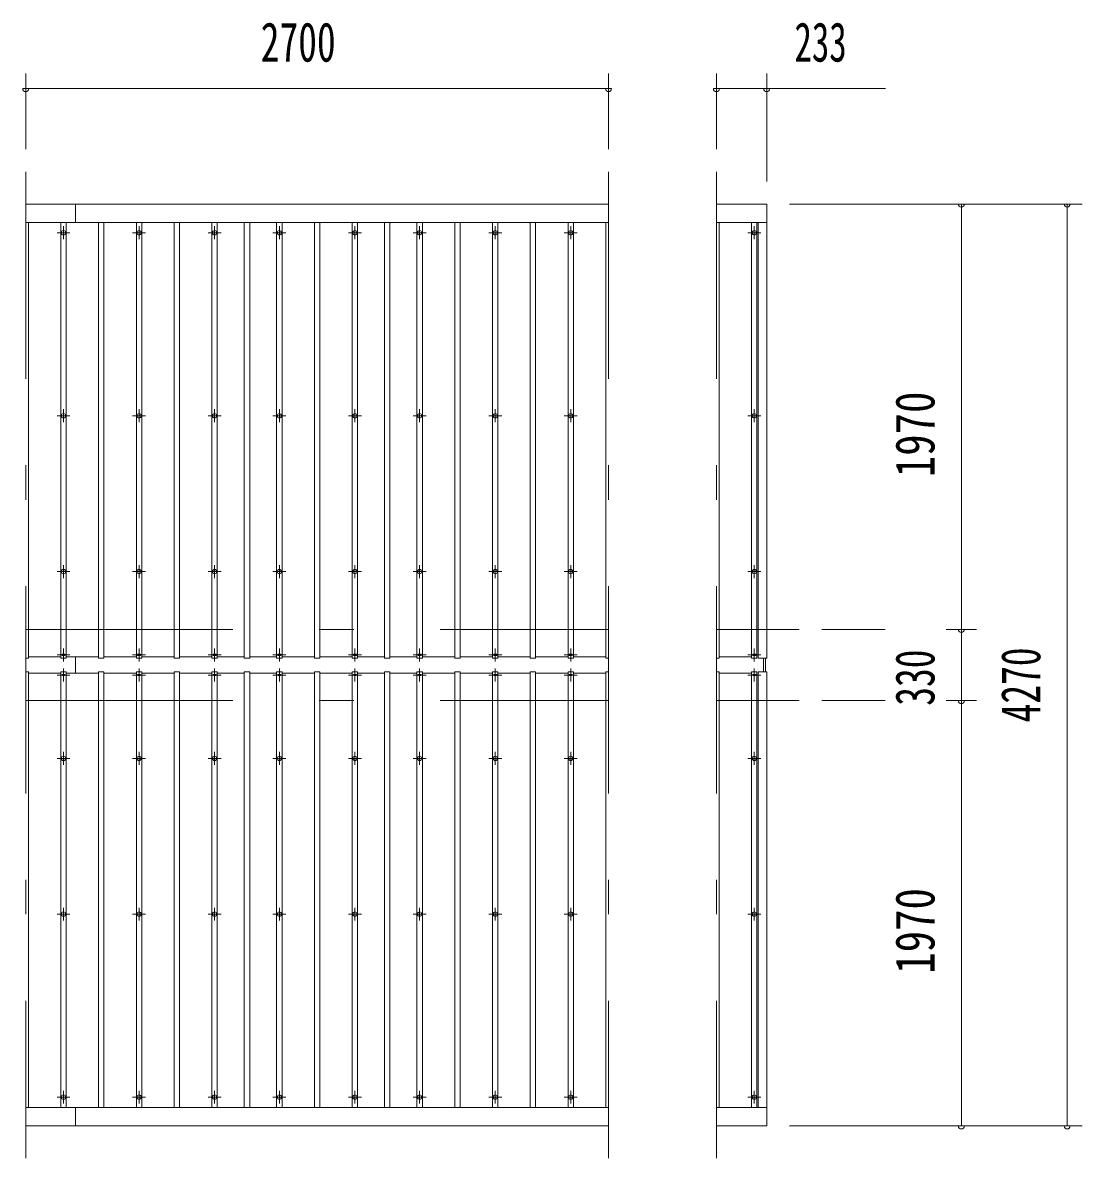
# Model space of a CAD drawing. Units: millimetres, scale not verified. Extents: x -31546 to 31551, y -14700 to 14700.
# Drawn here: x -16534 to -11625, y 8173 to 13433 of the extents above; entities that cross this region are included whole.
import ezdxf
from ezdxf.enums import TextEntityAlignment as Align

# ---------------------------------------------------------------- set-up
doc = ezdxf.new("R2010")
doc.units = ezdxf.units.MM
doc.header["$LTSCALE"] = 80
doc.linetypes.add('USER3', pattern=[24, 12, -5, 2, -5])
for name, color, linetype, lineweight in [('0-2_1-07BOLD', 7, 'Continuous', 18), ('0-3_1-27CENTER', 3, 'USER3', 18), ('0-4_1-47THIN', 4, 'Continuous', 18), ('0-5_1-57DIM', 3, 'Continuous', 18)]:
    doc.layers.add(name, color=color, linetype=linetype, lineweight=lineweight)
doc.styles.add('ＭＳ ゴシック', font='')
doc.styles.get('ＭＳ ゴシック').set_extended_font_data('MS Gothic')

msp = doc.modelspace()

# ---------------------------------------------------------------- linework, layer by layer
at = {"layer": '0-2_1-07BOLD'}
for p, q in [((-16519.95, 12592.54), (-13819.95, 12592.54)), ((-16289.94, 12506.79), (-16289.94, 12592.54)), ((-13319.95, 12592.54), (-13086.95, 12592.54)), ((-13086.95, 12592.54), (-13086.95, 10489.54)), ((-16519.95, 12506.79), (-13819.95, 12506.79)), ((-13319.95, 12506.79), (-13086.95, 12506.79)), ((-13126.95, 12506.79), (-13126.95, 10489.54)), ((-16289.94, 10495.58), (-16289.94, 10419.51)), ((-13126.95, 10489.54), (-13086.95, 10489.54)), ((-13101.95, 10425.54), (-13101.95, 10489.54)), ((-13091.95, 10425.54), (-13091.95, 10489.54)), ((-13126.95, 10425.54), (-13086.95, 10425.54)), ((-13126.95, 8408.29), (-13126.95, 10425.54)), ((-16519.95, 8408.29), (-13819.95, 8408.29)), ((-16289.94, 8408.29), (-16289.94, 8322.54)), ((-13319.95, 8408.29), (-13086.95, 8408.29)), ((-16519.95, 8322.54), (-13819.95, 8322.54))]:
    msp.add_line(p, q, dxfattribs=at)
msp.add_lwpolyline([(-13319.95, 8322.54), (-13086.95, 8322.54), (-13086.95, 10425.54)], dxfattribs=at)
for centre in [(-16344.95, 12459.37), (-15994.95, 12459.37), (-15644.95, 12459.37), (-15344.94, 12459.37), (-14994.95, 12459.37), (-14694.94, 12459.37), (-14344.95, 12459.37), (-13994.95, 12459.37), (-13144.94, 12459.37), (-16344.95, 11611.7), (-15994.95, 11611.7), (-15644.95, 11611.7), (-15344.94, 11611.7), (-14994.95, 11611.7), (-14694.94, 11611.7), (-14344.95, 11611.7), (-13994.95, 11611.7), (-13144.94, 11611.7), (-16344.95, 10890.04), (-15994.95, 10890.04), (-15644.95, 10890.04), (-15344.94, 10890.04), (-14994.95, 10890.04), (-14694.94, 10890.04), (-14344.95, 10890.04), (-13994.95, 10890.04), (-13144.94, 10890.04), (-16344.95, 10025.04), (-15994.95, 10025.04), (-15644.95, 10025.04), (-15344.94, 10025.04), (-14994.95, 10025.04), (-14694.94, 10025.04), (-14344.95, 10025.04), (-13994.95, 10025.04), (-13144.94, 10025.04), (-16344.95, 9303.38), (-15994.95, 9303.38), (-15644.95, 9303.38), (-15344.94, 9303.38), (-14994.95, 9303.38), (-14694.94, 9303.38), (-14344.95, 9303.38), (-13994.95, 9303.38), (-13144.94, 9303.38), (-16344.95, 8455.72), (-15994.95, 8455.72), (-15644.95, 8455.72), (-15344.94, 8455.72), (-14994.95, 8455.72), (-14694.94, 8455.72), (-14344.95, 8455.72), (-13994.95, 8455.72), (-13144.94, 8455.72)]:
    msp.add_circle(centre, 10, dxfattribs=at)
for centre, start, end in [((-16344.95, 10493.51), 46.3961, 133.6039), ((-16344.95, 10514.51), 226.39838, 313.60162), ((-15994.95, 10493.51), 46.3961, 133.6039), ((-15994.95, 10514.51), 226.39838, 313.60162), ((-15644.95, 10493.51), 46.3961, 133.6039), ((-15644.95, 10514.51), 226.39838, 313.60162), ((-15344.94, 10493.51), 46.3961, 133.6039), ((-15344.94, 10514.51), 226.39838, 313.60162), ((-14994.95, 10493.51), 46.3961, 133.6039), ((-14994.95, 10514.51), 226.39838, 313.60162), ((-14694.94, 10493.51), 46.3961, 133.6039), ((-14694.94, 10514.51), 226.39838, 313.60162), ((-14344.95, 10493.51), 46.3961, 133.6039), ((-14344.95, 10514.51), 226.39838, 313.60162), ((-13994.95, 10493.51), 46.3961, 133.6039), ((-13994.95, 10514.51), 226.39838, 313.60162), ((-13144.94, 10493.51), 46.3961, 133.6039), ((-13144.94, 10514.51), 226.39838, 313.60162), ((-16344.95, 10400.57), 46.39838, 133.60162), ((-15994.95, 10400.57), 46.39838, 133.60162), ((-15644.95, 10400.57), 46.39838, 133.60162), ((-15344.94, 10400.57), 46.39838, 133.60162), ((-14994.95, 10400.57), 46.39838, 133.60162), ((-14694.94, 10400.57), 46.39838, 133.60162), ((-14344.95, 10400.57), 46.39838, 133.60162), ((-13994.95, 10400.57), 46.39838, 133.60162), ((-13144.94, 10400.57), 46.39838, 133.60162), ((-16344.95, 10421.57), 226.3961, 313.6039), ((-15994.95, 10421.57), 226.3961, 313.6039), ((-15644.95, 10421.57), 226.3961, 313.6039), ((-15344.94, 10421.57), 226.3961, 313.6039), ((-14994.95, 10421.57), 226.3961, 313.6039), ((-14694.94, 10421.57), 226.3961, 313.6039), ((-14344.95, 10421.57), 226.3961, 313.6039), ((-13994.95, 10421.57), 226.3961, 313.6039), ((-13144.94, 10421.57), 226.3961, 313.6039)]:
    msp.add_arc(centre, 14.5, start, end, dxfattribs=at)
at = {"layer": '0-3_1-27CENTER'}
for p, q in [((-16519.95, 12742.55), (-16519.95, 8172.54)), ((-13819.95, 12742.55), (-13819.95, 8172.54)), ((-13319.95, 12742.55), (-13319.95, 8172.54)), ((-16344.95, 12429.36), (-16344.95, 12489.37)), ((-15994.95, 12429.36), (-15994.95, 12489.37)), ((-15644.95, 12429.36), (-15644.95, 12489.37)), ((-15344.94, 12429.36), (-15344.94, 12489.37)), ((-14994.95, 12429.36), (-14994.95, 12489.37)), ((-14694.94, 12429.36), (-14694.94, 12489.37)), ((-14344.95, 12429.36), (-14344.95, 12489.37)), ((-13994.95, 12429.36), (-13994.95, 12489.37)), ((-13144.94, 12429.36), (-13144.94, 12489.37)), ((-16374.95, 12459.37), (-16314.95, 12459.37)), ((-16024.95, 12459.37), (-15964.95, 12459.37)), ((-15674.95, 12459.37), (-15614.95, 12459.37)), ((-15374.95, 12459.37), (-15314.95, 12459.37)), ((-15024.95, 12459.37), (-14964.95, 12459.37)), ((-14724.95, 12459.37), (-14664.95, 12459.37)), ((-14374.95, 12459.37), (-14314.94, 12459.37)), ((-14024.94, 12459.37), (-13964.95, 12459.37)), ((-13174.94, 12459.37), (-13114.94, 12459.37)), ((-16344.95, 11581.71), (-16344.95, 11641.71)), ((-15994.95, 11581.71), (-15994.95, 11641.71)), ((-15644.95, 11581.71), (-15644.95, 11641.71)), ((-15344.94, 11581.71), (-15344.94, 11641.71)), ((-14994.95, 11581.71), (-14994.95, 11641.71)), ((-14694.94, 11581.71), (-14694.94, 11641.71)), ((-14344.95, 11581.71), (-14344.95, 11641.71)), ((-13994.95, 11581.71), (-13994.95, 11641.71)), ((-13144.94, 11581.71), (-13144.94, 11641.71)), ((-16374.95, 11611.7), (-16314.95, 11611.7)), ((-16024.95, 11611.7), (-15964.95, 11611.7)), ((-15674.95, 11611.7), (-15614.95, 11611.7)), ((-15374.95, 11611.7), (-15314.95, 11611.7)), ((-15024.95, 11611.7), (-14964.94, 11611.7)), ((-14724.95, 11611.7), (-14664.95, 11611.7)), ((-14374.95, 11611.7), (-14314.94, 11611.7)), ((-14024.94, 11611.7), (-13964.95, 11611.7)), ((-13174.94, 11611.7), (-13114.94, 11611.7)), ((-16374.95, 10890.04), (-16314.95, 10890.04)), ((-16344.95, 10860.04), (-16344.95, 10920.04)), ((-16024.95, 10890.04), (-15964.95, 10890.04)), ((-15994.95, 10860.04), (-15994.95, 10920.04)), ((-15674.95, 10890.04), (-15614.95, 10890.04)), ((-15644.95, 10860.04), (-15644.95, 10920.04)), ((-15374.95, 10890.04), (-15314.95, 10890.04)), ((-15344.94, 10860.04), (-15344.94, 10920.04)), ((-15024.95, 10890.04), (-14964.94, 10890.04)), ((-14994.95, 10860.04), (-14994.95, 10920.04)), ((-14724.95, 10890.04), (-14664.95, 10890.04)), ((-14694.94, 10860.04), (-14694.94, 10920.04)), ((-14374.95, 10890.04), (-14314.94, 10890.04)), ((-14344.95, 10860.04), (-14344.95, 10920.04)), ((-14024.94, 10890.04), (-13964.95, 10890.04)), ((-13994.95, 10860.04), (-13994.95, 10920.04)), ((-13174.94, 10890.04), (-13114.94, 10890.04)), ((-13144.94, 10860.04), (-13144.94, 10920.04)), ((-16519.95, 10622.54), (-13819.95, 10622.54)), ((-13319.95, 10622.54), (-12936.95, 10622.54)), ((-16344.95, 10474.01), (-16344.95, 10534.01)), ((-15994.95, 10474.01), (-15994.95, 10534.01)), ((-15644.95, 10474.01), (-15644.95, 10534.01)), ((-15344.94, 10474.01), (-15344.94, 10534.01)), ((-14994.95, 10474.01), (-14994.95, 10534.01)), ((-14694.94, 10474.01), (-14694.94, 10534.01)), ((-14344.95, 10474.01), (-14344.95, 10534.01)), ((-13994.95, 10474.01), (-13994.95, 10534.01)), ((-13144.94, 10474.01), (-13144.94, 10534.01)), ((-16374.95, 10504.01), (-16314.95, 10504.01)), ((-16024.95, 10504.01), (-15964.95, 10504.01)), ((-15674.95, 10504.01), (-15614.95, 10504.01)), ((-15374.95, 10504.01), (-15314.95, 10504.01)), ((-15024.95, 10504.01), (-14964.95, 10504.01)), ((-14724.95, 10504.01), (-14664.95, 10504.01)), ((-14374.95, 10504.01), (-14314.94, 10504.01)), ((-14024.94, 10504.01), (-13964.95, 10504.01)), ((-13174.94, 10504.01), (-13114.94, 10504.01)), ((-16344.95, 10441.07), (-16344.95, 10381.06)), ((-15994.95, 10441.07), (-15994.95, 10381.06)), ((-15644.95, 10441.07), (-15644.95, 10381.06)), ((-15344.94, 10441.07), (-15344.94, 10381.06)), ((-14994.95, 10441.07), (-14994.95, 10381.06)), ((-14694.94, 10441.07), (-14694.94, 10381.06)), ((-14344.95, 10441.07), (-14344.95, 10381.06)), ((-13994.95, 10441.07), (-13994.95, 10381.06)), ((-13144.94, 10441.07), (-13144.94, 10381.06)), ((-16374.95, 10411.07), (-16314.95, 10411.07)), ((-16024.95, 10411.07), (-15964.95, 10411.07)), ((-15674.95, 10411.07), (-15614.95, 10411.07)), ((-15374.95, 10411.07), (-15314.95, 10411.07)), ((-15024.95, 10411.07), (-14964.95, 10411.07)), ((-14724.95, 10411.07), (-14664.95, 10411.07)), ((-14374.95, 10411.07), (-14314.94, 10411.07)), ((-14024.94, 10411.07), (-13964.95, 10411.07)), ((-13174.94, 10411.07), (-13114.94, 10411.07)), ((-16519.95, 10292.54), (-13819.95, 10292.54)), ((-13319.95, 10292.54), (-12936.95, 10292.54)), ((-16344.95, 10055.03), (-16344.95, 9995.04)), ((-15994.95, 10055.03), (-15994.95, 9995.04)), ((-15644.95, 10055.03), (-15644.95, 9995.04)), ((-15344.94, 10055.03), (-15344.94, 9995.04)), ((-14994.95, 10055.03), (-14994.95, 9995.04)), ((-14694.94, 10055.03), (-14694.94, 9995.04)), ((-14344.95, 10055.03), (-14344.95, 9995.04)), ((-13994.95, 10055.03), (-13994.95, 9995.04)), ((-13144.94, 10055.03), (-13144.94, 9995.04)), ((-16374.95, 10025.04), (-16314.95, 10025.04)), ((-16024.95, 10025.04), (-15964.95, 10025.04)), ((-15674.95, 10025.04), (-15614.95, 10025.04)), ((-15374.95, 10025.04), (-15314.95, 10025.04)), ((-15024.95, 10025.04), (-14964.94, 10025.04)), ((-14724.95, 10025.04), (-14664.95, 10025.04)), ((-14374.95, 10025.04), (-14314.94, 10025.04)), ((-14024.94, 10025.04), (-13964.95, 10025.04)), ((-13174.94, 10025.04), (-13114.94, 10025.04)), ((-16344.95, 9333.38), (-16344.95, 9273.37)), ((-15994.95, 9333.38), (-15994.95, 9273.37)), ((-15644.95, 9333.38), (-15644.95, 9273.37)), ((-15344.94, 9333.38), (-15344.94, 9273.37)), ((-14994.95, 9333.38), (-14994.95, 9273.37)), ((-14694.94, 9333.38), (-14694.94, 9273.37)), ((-14344.95, 9333.38), (-14344.95, 9273.37)), ((-13994.95, 9333.38), (-13994.95, 9273.37)), ((-13144.94, 9333.38), (-13144.94, 9273.37)), ((-16374.95, 9303.38), (-16314.95, 9303.38)), ((-16024.95, 9303.38), (-15964.95, 9303.38)), ((-15674.95, 9303.38), (-15614.95, 9303.38)), ((-15374.95, 9303.38), (-15314.95, 9303.38)), ((-15024.95, 9303.38), (-14964.94, 9303.38)), ((-14724.95, 9303.38), (-14664.95, 9303.38)), ((-14374.95, 9303.38), (-14314.94, 9303.38)), ((-14024.94, 9303.38), (-13964.95, 9303.38)), ((-13174.94, 9303.38), (-13114.94, 9303.38)), ((-16344.95, 8485.71), (-16344.95, 8425.72)), ((-15994.95, 8485.71), (-15994.95, 8425.72)), ((-15644.95, 8485.71), (-15644.95, 8425.72)), ((-15344.94, 8485.71), (-15344.94, 8425.72)), ((-14994.95, 8485.71), (-14994.95, 8425.72)), ((-14694.94, 8485.71), (-14694.94, 8425.72)), ((-14344.95, 8485.71), (-14344.95, 8425.72)), ((-13994.95, 8485.71), (-13994.95, 8425.72)), ((-13144.94, 8485.71), (-13144.94, 8425.72)), ((-16374.95, 8455.72), (-16314.95, 8455.72)), ((-16024.95, 8455.72), (-15964.95, 8455.72)), ((-15674.95, 8455.72), (-15614.95, 8455.72)), ((-15374.95, 8455.72), (-15314.95, 8455.72)), ((-15024.95, 8455.72), (-14964.95, 8455.72)), ((-14724.95, 8455.72), (-14664.95, 8455.72)), ((-14374.95, 8455.72), (-14314.94, 8455.72)), ((-14024.94, 8455.72), (-13964.95, 8455.72)), ((-13174.94, 8455.72), (-13114.94, 8455.72))]:
    msp.add_line(p, q, dxfattribs=at)
at = {"layer": '0-4_1-47THIN'}
for p, q in [((-16507.45, 10489.54), (-16507.45, 12506.79)), ((-16357.45, 10489.54), (-16357.45, 12506.79)), ((-16332.45, 10489.54), (-16332.45, 12506.79)), ((-16182.45, 10489.54), (-16182.45, 12506.79)), ((-16157.45, 10489.54), (-16157.45, 12506.79)), ((-16007.45, 10489.54), (-16007.45, 12506.79)), ((-15982.44, 10489.54), (-15982.44, 12506.79)), ((-15832.44, 10489.54), (-15832.44, 12506.79)), ((-15807.45, 10489.54), (-15807.45, 12506.79)), ((-15657.44, 10489.54), (-15657.44, 12506.79)), ((-15632.45, 10489.54), (-15632.45, 12506.79)), ((-15507.45, 10489.54), (-15507.44, 12506.79)), ((-15482.45, 10489.54), (-15482.45, 12506.79)), ((-15357.45, 10489.54), (-15357.45, 12506.79)), ((-15332.44, 10489.54), (-15332.44, 12506.79)), ((-15182.44, 10489.54), (-15182.44, 12506.79)), ((-15157.45, 10489.54), (-15157.45, 12506.79)), ((-15007.45, 10489.54), (-15007.45, 12506.79)), ((-14982.44, 10489.54), (-14982.44, 12506.79)), ((-14857.44, 10489.54), (-14857.44, 12506.79)), ((-14832.45, 10489.54), (-14832.45, 12506.79)), ((-14707.45, 10489.54), (-14707.45, 12506.79)), ((-14682.45, 10489.54), (-14682.45, 12506.79)), ((-14532.44, 10489.54), (-14532.44, 12506.79)), ((-14507.45, 10489.54), (-14507.45, 12506.79)), ((-14357.45, 10489.54), (-14357.45, 12506.79)), ((-14332.45, 10489.54), (-14332.45, 12506.79)), ((-14182.45, 10489.54), (-14182.45, 12506.79)), ((-14157.45, 10489.54), (-14157.45, 12506.79)), ((-14007.45, 10489.54), (-14007.45, 12506.79)), ((-13982.45, 10489.54), (-13982.45, 12506.79)), ((-13832.44, 10489.54), (-13832.44, 12506.79)), ((-13157.44, 10489.54), (-13157.44, 12506.79)), ((-16519.95, 10489.54), (-16507.45, 10489.54)), ((-16507.45, 10495.58), (-16357.45, 10495.58)), ((-16357.45, 10489.54), (-16332.45, 10489.54)), ((-16182.45, 10495.58), (-16332.45, 10495.58)), ((-16182.45, 10489.54), (-16157.45, 10489.54)), ((-16157.45, 10495.58), (-16007.45, 10495.58)), ((-16007.45, 10489.54), (-15982.44, 10489.54)), ((-15832.44, 10495.58), (-15982.44, 10495.58)), ((-15832.44, 10489.54), (-15807.45, 10489.54)), ((-15807.45, 10495.58), (-15657.44, 10495.58)), ((-15657.44, 10489.54), (-15632.45, 10489.54)), ((-15507.45, 10495.58), (-15632.45, 10495.58)), ((-15507.45, 10489.54), (-15482.45, 10489.54)), ((-15482.45, 10495.58), (-15357.45, 10495.58)), ((-15357.45, 10489.54), (-15332.44, 10489.54)), ((-15182.44, 10495.58), (-15332.44, 10495.58)), ((-15182.44, 10489.54), (-15157.45, 10489.54)), ((-15157.45, 10495.58), (-15007.45, 10495.58)), ((-15007.45, 10489.54), (-14982.44, 10489.54)), ((-14857.44, 10495.58), (-14982.44, 10495.58)), ((-14857.44, 10489.54), (-14832.45, 10489.54)), ((-14832.45, 10495.58), (-14707.45, 10495.58)), ((-14707.45, 10489.54), (-14682.45, 10489.54)), ((-14532.44, 10495.58), (-14682.45, 10495.58)), ((-14532.44, 10489.54), (-14507.45, 10489.54)), ((-14507.45, 10495.58), (-14357.45, 10495.58)), ((-14357.45, 10489.54), (-14332.45, 10489.54)), ((-14182.45, 10495.58), (-14332.45, 10495.58)), ((-14182.45, 10489.54), (-14157.45, 10489.54)), ((-14157.45, 10495.58), (-14007.45, 10495.58)), ((-14007.45, 10489.54), (-13982.45, 10489.54)), ((-13832.45, 10495.58), (-13982.45, 10495.58)), ((-13832.44, 10489.54), (-13819.95, 10489.54)), ((-13307.44, 10495.58), (-13157.44, 10495.58)), ((-13126.95, 10504.54), (-13132.44, 10504.54)), ((-16519.95, 10425.54), (-16507.45, 10425.54)), ((-16507.45, 10425.54), (-16507.45, 8408.29)), ((-16507.45, 10419.5), (-16357.45, 10419.5)), ((-16357.45, 10425.54), (-16357.45, 8408.29)), ((-16182.45, 10419.5), (-16332.45, 10419.5)), ((-16182.45, 10425.54), (-16182.45, 8408.29)), ((-16157.45, 10419.5), (-16007.45, 10419.5)), ((-16007.45, 10425.54), (-16007.45, 8408.29)), ((-15832.44, 10419.5), (-15982.44, 10419.5)), ((-15832.44, 10425.54), (-15832.44, 8408.29)), ((-15807.45, 10419.5), (-15657.44, 10419.5)), ((-15657.44, 10425.54), (-15657.44, 8408.29)), ((-15507.45, 10419.5), (-15632.45, 10419.5)), ((-15507.45, 10425.54), (-15507.44, 8408.29)), ((-15482.45, 10419.5), (-15357.45, 10419.5)), ((-15357.45, 10425.54), (-15357.45, 8408.29)), ((-15182.44, 10419.5), (-15332.44, 10419.5)), ((-15182.44, 10425.54), (-15182.44, 8408.29)), ((-15157.45, 10419.5), (-15007.45, 10419.5)), ((-15007.45, 10425.54), (-15007.45, 8408.29)), ((-14857.44, 10419.5), (-14982.44, 10419.5)), ((-14857.44, 10425.54), (-14857.44, 8408.29)), ((-14832.45, 10419.5), (-14707.45, 10419.5)), ((-14707.45, 10425.54), (-14707.45, 8408.29)), ((-14532.44, 10419.5), (-14682.45, 10419.5)), ((-14532.44, 10425.54), (-14532.44, 8408.29)), ((-14507.45, 10419.5), (-14357.45, 10419.5)), ((-14357.45, 10425.54), (-14357.45, 8408.29)), ((-14182.45, 10419.5), (-14332.45, 10419.5)), ((-14182.45, 10425.54), (-14182.45, 8408.29)), ((-14157.45, 10419.5), (-14007.45, 10419.5)), ((-14007.45, 10425.54), (-14007.45, 8408.29)), ((-13832.45, 10419.5), (-13982.45, 10419.5)), ((-13832.44, 10425.54), (-13832.44, 8408.29)), ((-13832.44, 10425.54), (-13819.95, 10425.54)), ((-13319.95, 10425.54), (-13307.44, 10425.54)), ((-13307.44, 10425.54), (-13307.44, 8408.29)), ((-13307.44, 10419.5), (-13157.44, 10419.5)), ((-13157.44, 10425.54), (-13157.44, 8408.29)), ((-13157.44, 10425.54), (-13132.44, 10425.54)), ((-13132.44, 10425.54), (-13132.44, 8408.29)), ((-13126.95, 10410.54), (-13132.44, 10410.54))]:
    msp.add_line(p, q, dxfattribs=at)
for points in [[(-13319.95, 10489.54), (-13307.44, 10489.54), (-13307.44, 12506.79)], [(-13157.44, 10489.54), (-13132.44, 10489.54), (-13132.44, 12506.79)], [(-16357.45, 10425.54), (-16332.45, 10425.54), (-16332.45, 8408.29)], [(-16182.45, 10425.54), (-16157.45, 10425.54), (-16157.45, 8408.29)], [(-16007.45, 10425.54), (-15982.44, 10425.54), (-15982.44, 8408.29)], [(-15832.44, 10425.54), (-15807.45, 10425.54), (-15807.45, 8408.29)], [(-15657.44, 10425.54), (-15632.45, 10425.54), (-15632.45, 8408.29)], [(-15507.45, 10425.54), (-15482.45, 10425.54), (-15482.45, 8408.29)], [(-15357.45, 10425.54), (-15332.44, 10425.54), (-15332.44, 8408.29)], [(-15182.44, 10425.54), (-15157.45, 10425.54), (-15157.45, 8408.29)], [(-15007.45, 10425.54), (-14982.44, 10425.54), (-14982.44, 8408.29)], [(-14857.44, 10425.54), (-14832.45, 10425.54), (-14832.45, 8408.29)], [(-14707.45, 10425.54), (-14682.45, 10425.54), (-14682.45, 8408.29)], [(-14532.44, 10425.54), (-14507.45, 10425.54), (-14507.45, 8408.29)], [(-14357.45, 10425.54), (-14332.45, 10425.54), (-14332.45, 8408.29)], [(-14182.45, 10425.54), (-14157.45, 10425.54), (-14157.45, 8408.29)], [(-14007.45, 10425.54), (-13982.45, 10425.54), (-13982.45, 8408.29)]]:
    msp.add_lwpolyline(points, dxfattribs=at)
at = {"layer": '0-5_1-57DIM'}
for p, q in [((-16519.95, 12847.54), (-16519.95, 13197.53)), ((-13819.95, 12847.54), (-13819.95, 13197.53)), ((-13319.95, 12847.54), (-13319.95, 13197.53)), ((-13086.95, 12697.54), (-13086.95, 13197.53)), ((-16505.95, 13127.54), (-16533.95, 13127.54)), ((-16519.95, 13127.54), (-13819.95, 13127.54)), ((-13805.95, 13127.54), (-13833.95, 13127.54)), ((-13305.95, 13127.54), (-13333.95, 13127.54)), ((-13319.95, 13127.54), (-12537.45, 13127.54)), ((-13072.95, 13127.54), (-13100.95, 13127.54)), ((-12981.95, 12592.54), (-11624.95, 12592.54)), ((-12170.95, 12592.54), (-12198.95, 12592.54)), ((-12184.95, 12592.54), (-12184.95, 8322.54)), ((-11680.95, 12592.54), (-11708.95, 12592.54)), ((-11694.95, 12592.54), (-11694.95, 8322.54)), ((-12831.95, 10622.54), (-12538.85, 10622.54)), ((-12254.95, 10622.54), (-12114.95, 10622.54)), ((-12170.95, 10622.54), (-12198.95, 10622.54)), ((-12831.95, 10292.54), (-12538.85, 10292.54)), ((-12254.95, 10292.54), (-12114.95, 10292.54)), ((-12170.95, 10292.54), (-12198.95, 10292.54)), ((-12981.95, 8322.54), (-11624.95, 8322.54)), ((-12170.95, 8322.54), (-12198.95, 8322.54)), ((-11680.95, 8322.54), (-11708.95, 8322.54))]:
    msp.add_line(p, q, dxfattribs=at)
for centre in [(-16519.95, 13127.54), (-13819.95, 13127.54), (-13319.95, 13127.54), (-13086.95, 13127.54), (-12184.95, 12592.54), (-11694.95, 12592.54), (-12184.95, 10622.54), (-12184.95, 10292.54), (-12184.95, 8322.54), (-11694.95, 8322.54)]:
    msp.add_arc(centre, 14, 180, 0, dxfattribs=at)

# ---------------------------------------------------------------- texts
at = {"layer": '0-5_1-57DIM', "color": 7, "style": 'ＭＳ ゴシック'}
for s, width, p in [('2700', 0.7, (-15431.19, 13197.53)), ('233', 0.65, (-12958.39, 13197.53))]:
    msp.add_text(s, height=182.3, dxfattribs=dict(at, width=width)).set_placement(p, align=Align.BOTTOM_LEFT)
for s, width, p in [('1970', 0.8, (-12254.95, 11327.27)), ('330', 0.7, (-12254.95, 10268.78)), ('4270', 0.7, (-11764.95, 10191.47)), ('1970', 0.8, (-12254.95, 9027.27))]:
    msp.add_text(s, height=182.3, rotation=90, dxfattribs=dict(at, width=width)).set_placement(p, align=Align.BOTTOM_LEFT)

doc.saveas('drawing.dxf')
